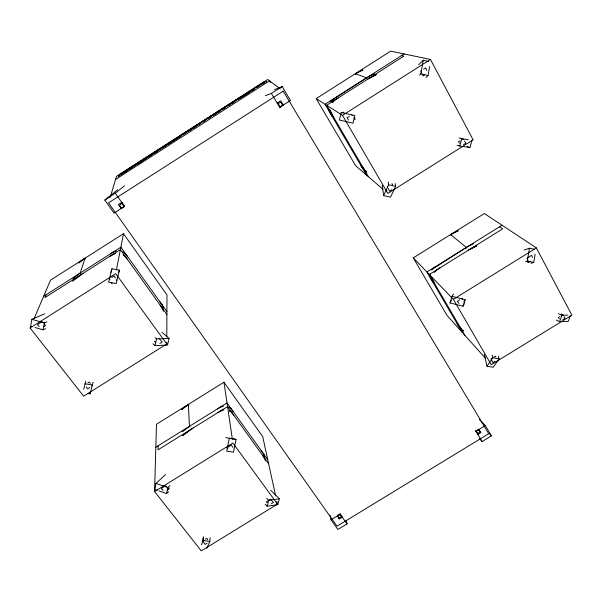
<?xml version="1.0" encoding="UTF-8"?>
<svg xmlns="http://www.w3.org/2000/svg" width="602" height="602" viewBox="0 0 602 602"><rect width="100%" height="100%" fill="white"/><g stroke="black" fill="none" stroke-linecap="round" stroke-linejoin="round"><path stroke-width="0.9" d="M30.83 326.254L30.1 327.962L83.625 396.176L166.769 343.968L166.777 342.117M166.799 336.563L166.98 294.95L123.508 233.689L50.515 280.163L34.111 318.578M158.138 445.766L158.048 449.822L227.556 406.613L268.642 463.773M276.86 501.383L277.462 504.122L201.256 550.875L154.579 491.541L156.467 424.275L223.952 382.21L262.713 436.638L275.663 495.913M430.016 274.286L430.121 276.762A8.082 7.397 -41.2 0 0 430.919 278.831M207.103 543.139L205.034 544.411L202.716 540.905L202.897 538.083M206.787 548.264L209.865 541.416L210.143 537.691M201.369 544.81L203.258 540.521L203.566 536.796M337.519 515.011L338.73 517.991L341.372 517.043L341.454 516.26M531.047 263.292L533.741 262.457L535.125 254.134M525.501 261.757L527.269 261.193L529.444 248.235L534.049 249.145M425.983 77.523L428.022 75.604L429.625 66.551M419.526 75.077L420.858 73.79L423.289 60.192L428.647 61.562M44.691 313.815L31.883 319.286L30.612 326.164L32.388 326.69M35.051 327.473L43.058 329.843L44.36 322.95L46.911 321.822M116.412 270.012L123.508 233.689M236.044 439.4L233.463 452.2L226.706 451.146L229.302 438.331L236.044 439.4L233.418 438.828M465.022 299.465L464.451 302.166L463.818 301.248M165.52 474.594L156.016 483.391L154.706 489.434L157.25 490.321M158.943 490.908L166.581 493.572L167.92 487.522L169.937 485.573M162.051 332.379L169.072 338.459L167.544 345.096L155.053 345.623L156.565 338.926L155.165 337.677M87.35 393.437L90.082 393.836L93.107 382.232M90.082 393.836L90.496 392.022M124.546 206.132L121.627 208.104L119.414 205.425M83.738 389.193L85.785 381.126M111.934 268.793L108.608 282.218L116.148 283.519L119.452 270.117L111.934 268.793L110.791 272.367M341.259 112.506L339.393 120.031L353.035 123.192L354.939 115.652L341.259 112.506L344.051 112.25M270.682 490.216L279.336 498.78L277.815 504.626L267.19 506.207L268.703 500.315L266.724 498.321M266.4 81.473A5.117 4.974 89.6 0 0 263.556 82.241L120.618 173.835L120.919 175.28M457.068 145.217L459.732 146.045L461.824 138.738L468.296 139.687M459.732 146.045L469.899 147.475L471.998 140.228M110.121 197.531L116.502 176.333L267.709 79.456L280.261 88.923M464.285 303.799L462.998 306.237L449.995 302.896L452.057 296.372L453.464 294.047M462.998 306.237L465.098 299.691L452.057 296.372M72.955 278.786A45.82 42.501 7.2 0 1 80.164 273.195L85.002 258.205L85.642 259.071M556.248 320.068L559.649 321.649L561.892 315.282L567.942 315.094M570.252 315.802L568.288 321.333L559.649 321.649M118.504 272.601L119.452 270.117M46.121 294.739L44.909 297.606L120.4 249.612L166.897 314.537M111.882 283.813L111.784 282.737M395.205 183.55L395.634 186.327L390.555 197.117L383.632 195.582L388.651 184.761L388.252 181.985M449.995 302.896L451.417 300.503M119.324 205.801L121.867 202.987M498.411 356.136L499.043 358.845L493.249 367.265L486.973 366.212L492.714 357.761L492.09 355.014M431.619 270.095L432.176 269.357A9.873 9.022 -41.2 0 1 434.794 267.07M434.087 272.578L434.644 271.841A9.963 9.098 -41.1 0 1 437.293 269.53M333.019 102.295L334.629 100.248L338.226 97.908M167.168 490.066L169.493 488.094M435.336 271.645L436.917 269.809L440.333 267.642M418.691 64.775L423.289 60.192M166.581 493.572L168.568 491.631M72.413 281.232L82.858 273.481M477.521 433.267L478.131 433.575L480.193 431.657L479.734 431.1M181.669 409.608L188.366 404.393L188.93 405.161M182.406 431.762L189.464 426.284L188.366 404.393L182.09 409.33M182.534 435.697L189.66 430.167M183.354 435.058L192.994 428.097M121.484 174.482L122.627 173.474M115.298 193.189L124.501 206.335L114.079 213.138L104.816 200.045L115.298 193.189L124.576 185.725M104.816 200.045L117.668 189.735M121.596 174.271L159.184 149.635L173.519 140.883M330.701 101.437L334.998 98.118L366.573 77.839L366.866 78.358M432.236 269.29L466.369 247.422L466.851 248.295M138.528 163.857L147.339 157.551L198.668 124.2M85.002 258.205L80.751 261.343A42.84 39.965 8.6 0 0 78.809 263.036M129.656 168.959L142.253 160.35M279.689 107.179L282.594 105.327L281.172 102.107M337.782 515.801L340.107 514.289L340.002 513.611M178.147 137.098L241.583 96.501L253.826 89.766M212.182 115.494L236.586 99.857L248.257 93.483M124.366 172.428L127.519 170.411M130.672 168.387L132.252 167.379M139.348 162.833L141.718 161.313M144.871 159.297L146.452 158.281M149.605 156.264L151.967 154.744M154.338 153.232L156.701 151.712M163.014 147.671L166.167 145.654M169.32 143.63L171.69 142.117M173.263 141.101L176.416 139.085M177.996 138.076L181.149 136.052M184.31 134.028L185.883 133.019M188.253 131.507L190.616 129.987M192.979 128.474L196.139 126.45M198.502 124.938L200.872 123.418M203.235 121.905L205.598 120.385M207.968 118.872L210.331 117.36M213.492 115.336L215.855 113.823M218.217 112.303L220.588 110.791M222.951 109.271L225.321 107.758M228.474 105.734L230.054 104.725M231.627 103.717L234.78 101.693M238.731 99.164L240.303 98.156M241.884 97.148L245.037 95.124M246.617 94.115L249.77 92.091M252.133 90.578L254.503 89.066M256.866 87.546L260.019 85.529M261.599 84.513L263.969 83.001L263.563 82.293M115.569 179.434L269.523 80.826L270.494 82.436M277.161 103.077L280.63 100.865L283.203 105.132L279.742 107.344L271.336 93.385L265.354 95.718M316.193 98.63L390.706 51.125L430.46 59.455L473.127 139.822L387.846 193.445L342.485 115.358L316.193 98.63L355.647 165.738L382.947 189.231M404.115 53.932L325.065 104.274L366.55 175.122M43.607 296.342L120.867 247.204L166.912 311.58M342.485 115.358L430.46 59.455M349.416 116.314L347.038 117.826L348.543 120.031M423.597 69.2L425.652 67.891L426.758 70.374M424.433 75.024L423.063 75.897L422.326 74.249M30.1 327.962L115.704 273.647L166.769 343.968M111.754 277.432L114.094 275.942L115.449 278.132M44.036 326.45L45.579 325.471L44.42 324.185M460.056 140.823L458.491 141.809L459.401 143.223M391.842 189.69L389.532 191.143L388.29 188.584M463.548 144.6L465.888 143.133L464.526 140.996M87.967 382.955L89.48 382.007L90.368 383.346M89.886 387.455L87.621 388.869L86.289 386.86M159.906 343.456L162.186 342.026L160.395 339.927M271.336 93.385L282.18 86.598L290.51 100.504L279.719 107.239M413.273 257.859L484.354 213.529L536.367 247.926L571.9 315.192L491.24 364.722L453.381 299.337L413.273 257.859L446.985 315.365L485.633 358.468M502.038 225.223L426.916 271.976L462.08 332.206M155.828 447.203L227.014 402.934L267.747 459.695M482.157 441.575L475.919 431.333L485.295 425.584L491.428 435.818L482.157 441.575L479.598 438.843M453.381 299.337L536.367 247.926M459.672 299.886L457.422 301.278L458.95 303.476M154.579 491.541L232.921 443.034L277.462 504.122M226.465 447.196L227.142 447.715L231.424 445.059L232.831 447.339M527.615 262.525L530.37 261.366M492.541 357.927L491.082 358.83L492.887 362.675L495.077 361.328M494.001 357.031L495.461 356.136L495.913 357.099M559.852 316.569L558.385 317.472L559.303 318.894M561.327 315.666L562.802 314.756L563.382 315.651M202.716 540.905L204.093 540.054M205.478 539.204L206.862 538.354L207.788 539.761M267.785 500.939L266.393 501.797L267.092 502.602M269.184 500.081L270.576 499.224L273.361 502.467L271.276 503.754M562.9 319.677L565.105 318.323L563.954 316.539M475.919 431.333L478.936 429.489L480.847 432.65L477.83 434.493M368.582 78.584L376.476 74.558M331.002 519.782L340.25 514.243L347.045 523.943L337.842 529.444L331.002 519.782L330.001 515.207M110.347 253.893L114.094 251.666L115.862 251.38M217.322 408.961L220.776 406.952L222.386 406.681M480.193 431.657L478.537 429.873L475.738 431.017M368.048 78.922L375.821 74.949M468.657 250.018L476.769 245.955M109.933 256.264L114.357 253.826M451.071 235.405L450.605 234.577L458.438 230.769M217.924 412.596L221.987 410.398M43.058 329.843L45.609 328.677M362.728 69.907L355.323 73.677L355.872 74.648M274.542 89.675L282.18 86.598M362.75 70.005L355.323 73.677L366.573 77.839M277.831 103.356L281.412 102.28M524.109 250.071L529.444 248.235M355.489 119.038L354.796 119.219L353.675 117.563M268.703 500.315L279.336 498.78M156.565 338.926L169.072 338.459M203.258 540.521L209.865 541.416M85.138 383.85L92.482 384.956M492.714 357.761L499.043 358.845M527.269 261.193L533.741 262.457M401.526 55.58L403.897 56.099L326.653 105.282L368.492 176.792M229.919 438.06L231.672 438.444M225.735 437.541L229.302 438.331M388.651 184.761L395.634 186.327M420.858 73.79L428.022 75.604M31.883 319.286L44.36 322.95M459.145 137.926L461.824 138.738M467.22 146.64L469.899 147.475M461.38 138.294L463.51 139.401M156.016 483.391L167.92 487.522M558.475 313.725L561.892 315.282M120.648 173.812L121.168 174.392M561.132 313.943L562.802 314.756M229.61 411.211L231.273 412.031L233.787 415.282M123.079 254.992L124.614 255.775L127.458 259.47M463.254 330.543L461.742 329.715L459.635 326.412M122.8 251.756L124.366 252.727A8.654 8.165 11.6 0 1 126.119 254.541M463.555 331.1L462.276 330.242A7.976 7.141 -38.3 0 1 460.921 328.609M460.884 328.15L459.619 327.292A7.901 7.089 -38.4 0 1 458.272 325.674M366.325 171.216L364.917 170.366L362.457 166.476M499.577 226.758L502.693 228.85L429.339 274.482L464.759 335.186M123.177 254.661L123.929 255.188A8.737 8.24 11.3 0 1 125.705 257.016M450.605 234.577L466.369 247.422M263.563 82.256L264.436 83.354M152.991 343.757L155.053 345.623M276.484 503.302L277.815 504.626M265.219 504.198L267.19 506.207M479.403 419.541L485.295 425.584M489.479 433.801L491.428 435.818M121.536 203.484L124.396 206.456M163.119 490.479L161.291 488.478L165.542 485.844L166.498 486.89M167.823 488.357L168.583 489.185M39.205 326.487L37.467 324.561L42.11 321.618L43.269 322.898M478.131 433.575L475.715 430.671M154.443 341.161L155.241 342.094M159.011 338.294L159.801 339.227M230.265 407.99L233.072 411.377M124.561 252.938L127.729 256.791M478.071 429.249L478.537 429.873M189.464 426.284L190.059 427.081M80.111 273.12L80.781 274.03M261.215 450.589L263.601 454.006L264.15 456.459M159.53 301.263L162.231 305.139L162.773 307.441M461.915 298.494L462.554 299.412M457.091 323.658L459.469 327.104M351.801 114.801L352.17 115.351M360.681 165.091L363.442 169.154M91.813 385.528L92.144 386.032M262.607 455.375L265.023 459.251M160.072 305.003L162.818 309.398M109.413 278.914L109.918 279.734M227.142 447.715L227.872 448.904M116.464 279.764L116.803 280.314M332.056 116.209L329.52 111.754L329.076 109.143M432.823 282.097L430.686 278.312L430.332 275.603M330.558 111.28L333.117 116.329M432.665 279.546L434.802 283.835M387.327 186.582L387.741 187.44M391.962 183.67L392.512 184.814M340.107 514.289L341.372 517.043M420.843 70.946L421.588 72.594M527.51 259.191L527.059 258.153L531.589 255.338L532.492 257.423M528.142 260.636L528.857 262.299M278.312 103.348L279.885 107.186M338.535 517.261L338.73 517.991M346.173 520.316L347.045 523.943M484.377 354.277L486.973 366.212M223.952 382.21L232.38 439.347M163.33 308.375L162.991 306.727A8.39 7.864 1.3 0 0 161.923 304.612M163.277 311.309L162.939 309.646A8.473 7.931 1 0 0 161.863 307.509M382.255 185.333L383.632 195.582M432.409 277.672L432.575 279.305A8.157 7.45 -41 0 0 433.372 281.397M266.716 81.729A5.132 4.997 89.8 0 0 263.864 82.497L120.46 174.384A5.102 4.891 26.8 0 0 118.609 176.604M118.767 176.04A5.087 4.876 27 0 1 120.611 173.82M219.489 407.614A9.188 8.315 -11.4 0 1 223.462 406.184M228.685 406.96A8.398 7.608 -11.4 0 1 231.657 409.398M263.337 453.539A8.202 7.299 -14.6 0 1 264.541 456.88M219.963 411.332A9.271 8.383 -11.5 0 1 223.974 409.894M229.242 410.662A8.473 7.668 -11.5 0 1 232.237 413.122M264.195 457.58A8.277 7.352 -14.6 0 1 265.407 460.944M466.377 247.437A43.818 39.363 -42.8 0 1 473.789 243.652M450.612 234.592A41.523 37.617 -43.4 0 1 457.625 231.002M469.176 249.717A44.232 39.672 -42.7 0 1 476.618 245.909M366.61 77.899A45.18 42.629 -63.8 0 1 374.436 73.865M365.03 170.419A9.045 8.609 -55.2 0 1 362.058 167.461M329.798 112.363A9.339 8.955 -69.5 0 1 328.647 109.022M330.633 101.512A10.211 9.798 -69.4 0 1 333.35 98.999M366.964 172.044A9.135 8.684 -54.8 0 1 363.969 169.064M331.424 113.447A9.429 9.045 -69.1 0 1 330.257 110.076M332.274 102.49A10.317 9.888 -68.9 0 1 335.021 99.955M79.148 262.72A43.306 40.402 8.5 0 1 85.055 258.273M112.702 252.396A10.565 9.971 11.4 0 1 116.073 251.004M72.977 280.6A46.271 42.877 7 0 1 79.291 275.859M112.145 254.857A10.67 10.061 11.1 0 1 115.561 253.442M283.218 91.15L108.526 202.836L337.037 526.216L488.719 433.711L283.218 91.15M121.762 202.355L118.361 204.522L121.198 208.563L124.591 206.396L121.762 202.355M340.235 514.168L337.263 515.982L339.377 518.984L342.342 517.178L340.235 514.168"/></g></svg>
